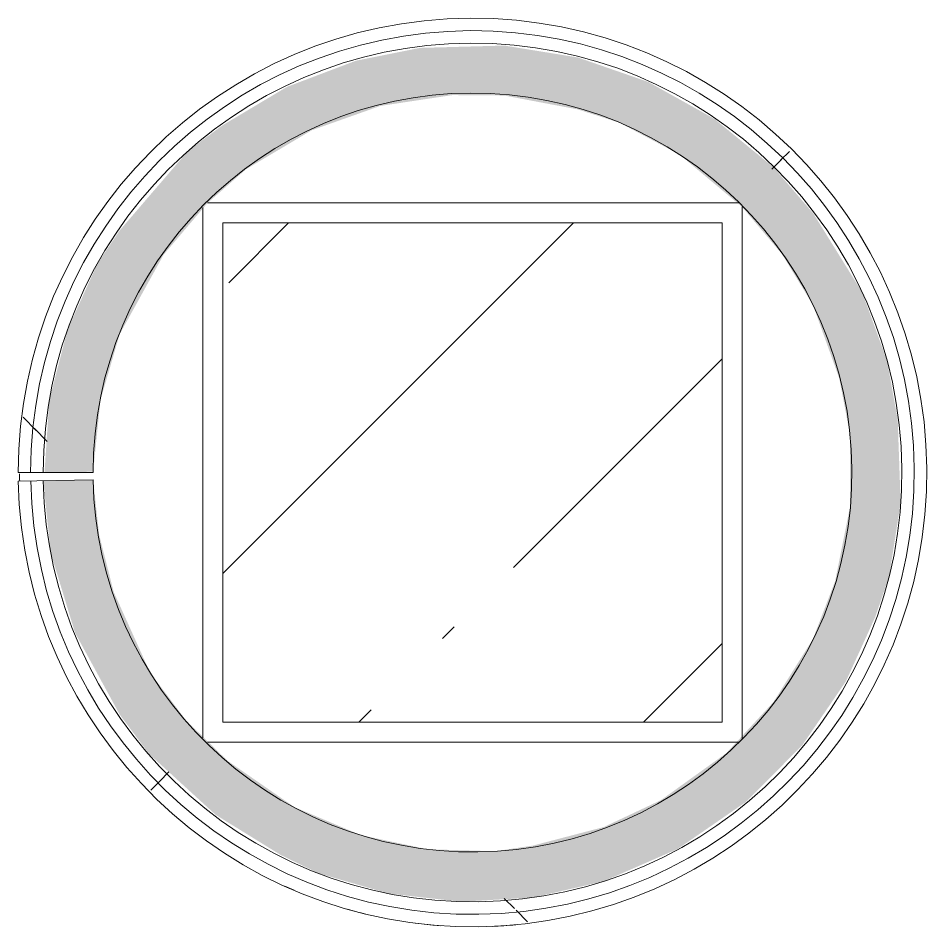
# Model space of a CAD drawing. Header units: millimetres. Extents: x 3991 to 282775, y -8553 to 29560.
# Drawn here: x 196820 to 197730, y 22545 to 23455 of the extents above; entities that cross this region are included whole.
import ezdxf

# ---------------------------------------------------------------- set-up
doc = ezdxf.new("R2010")
doc.units = ezdxf.units.MM
doc.layers.add('A-FLOR-1', color=7, linetype='Continuous', lineweight=5, true_color=0xaaaaaa)
doc.layers.add('I-WALL-1', color=7, linetype='Continuous', lineweight=5, true_color=0xe7e7e7)
for name, color, linetype, lineweight in [('A-WALL', 7, 'Continuous', 9), ('I-WALL-3', 7, 'Continuous', 5), ('S-COLS', 7, 'Continuous', 5)]:
    doc.layers.add(name, color=color, linetype=linetype, lineweight=lineweight)
pattern_1 = [(45, (148815.1, 0), (-530.33, 530.33), []), (135, (148815.1, 0), (-530.33, -530.33), [])]

# ---------------------------------------------------------------- blocks, each defined once
blk = doc.blocks.new('BSC_Колонна _Прямоугольная - 500х500-V176-Общий план 1 этажа с размещением фрагментов 1_1-1_9')
at = {"layer": 'S-COLS'}
h = blk.add_hatch(dxfattribs=at)
h.set_pattern_fill('FP_129', color=256, style=0, pattern_type=2)
h.set_pattern_definition([(45, (-48460, -23000), (-285.123, 285.123), []), (45, (-48174.88, -23000), (-285.123, 285.123), [504.031, -100.806, 16.764, -84.042])])
h.paths.add_polyline_path([(250, -250), (250, 250), (-250, 250), (-250, -250), (242.02, -250)])
for p, q in [((250, 250), (-250, 250)), ((-250, 250), (-250, -250)), ((250, -250), (250, 250)), ((-250, -250), (250, -250))]:
    blk.add_line(p, q, dxfattribs=at)

msp = doc.modelspace()

# ---------------------------------------------------------------- hatches: boundary and pattern name
at = {"layer": 'I-WALL-1'}
msp.add_hatch(color=256, dxfattribs=at).paths.add_polyline_path([(197263.04, 22570.17), (197335.63, 22574.28), (197406.5, 22590.57), (197480.67, 22623.04), (197549.41, 22670.43), (197605.39, 22726.91), (197649.1, 22790.92), (197678.33, 22855), (197692.31, 22895.94), (197703.86, 22969.65), (197700.92, 23052.93), (197690.25, 23111.99), (197665.44, 23180.34), (197616.1, 23259.85), (197576.53, 23305.71), (197517.11, 23354.31), (197451.18, 23391.12), (197380.52, 23415.67), (197307.03, 23427.56), (197222.44, 23425.23), (197158.18, 23412.34), (197089.36, 23386.23), (197024.25, 23347.41), (196990.17, 23322.06), (196921.78, 23242.41), (196899.37, 23209.13), (196869.5, 23142.83), (196851.24, 23072.45), (196846.48, 23000), (196895.16, 23000.77), (196902.51, 23072.58), (196921.78, 23138.56), (196965.87, 23218.3), (197009.82, 23270), (197048.5, 23303.86), (197114, 23342.7), (197182.76, 23367.11), (197254.85, 23377.94), (197307.03, 23377.52), (197380.52, 23363.63), (197422.34, 23350.31), (197482.35, 23318.5), (197545.09, 23265.97), (197585.05, 23218.71), (197616.1, 23167.67), (197642.42, 23094.21), (197653.23, 23037.57), (197653.23, 22965.87), (197638.3, 22891.36), (197616.1, 22833.48), (197576.53, 22770.19), (197529.46, 22719.09), (197463.65, 22671.79), (197406.5, 22644.92), (197335.63, 22626.37), (197297.51, 22620.66), (197229.62, 22622.73), (197163.19, 22636.85), (197096.63, 22664.93), (197029.94, 22711.19), (196988.38, 22751.57), (196952.32, 22799.44), (196915.81, 22880.26), (196901.16, 22937.69), (196895.16, 22992.76), (196845.17, 22991.8), (196852.69, 22919.48), (196877.03, 22839.48), (196921.78, 22757.58), (196951.19, 22718.15), (197017.97, 22657.12), (197083.02, 22616.96), (197120.94, 22598.58), (197190.79, 22578.34), (197229.62, 22573.95)])
at = {"layer": 'I-WALL-3'}
h = msp.add_hatch(dxfattribs=at)
h.set_pattern_fill('FP_192', color=256, style=0, pattern_type=2)
h.set_pattern_definition(pattern_1)
h.paths.add_polyline_path([(197244.11, 22546.06), (197337.39, 22550.45), (197413.74, 22568), (197488.38, 22599.75), (197549.3, 22638.68), (197602.66, 22686.11), (197653.44, 22749.95), (197680.31, 22794.2), (197708.19, 22861.86), (197724.94, 22934.07), (197728.53, 23021.05), (197714.51, 23111.99), (197690.25, 23182.42), (197657.7, 23243.53), (197615.59, 23299.76), (197554.04, 23357.52), (197495.54, 23396.34), (197437.35, 23423.83), (197380.7, 23442.28), (197307.28, 23453.61), (197217.08, 23450.12), (197151.55, 23437.12), (197084.08, 23412.34), (197006.3, 23365.46), (196955.16, 23322.06), (196899.37, 23254.01), (196869.5, 23204.29), (196838.91, 23124.81), (196826.1, 23072.74), (196821.65, 23000), (196832.59, 23000), (196846.48, 23103.71), (196869.5, 23173.16), (196899.37, 23231.43), (196939.98, 23287.49), (196990.17, 23337.58), (197048.5, 23379.43), (197140.76, 23419.97), (197182.76, 23432.54), (197254.85, 23441.99), (197357.63, 23433.2), (197432.57, 23411.86), (197495.26, 23382.14), (197558.96, 23337.44), (197613.91, 23282.16), (197655.97, 23222.17), (197688, 23154.69), (197708.14, 23083.01), (197715.64, 23040.44), (197711.19, 22934.84), (197693.42, 22860.67), (197668.81, 22801.07), (197634.05, 22743.15), (197587.26, 22687.79), (197528.71, 22638.72), (197463.28, 22600.76), (197391.24, 22574.28), (197312.42, 22560.49), (197229.62, 22561.42), (197163.19, 22573.37), (197092.39, 22598.58), (197029.8, 22633.36), (196970.05, 22681.43), (196918.6, 22740.42), (196889.64, 22783.75), (196852.69, 22873.29), (196839.77, 22923.33), (196827.62, 22991.47), (196820.17, 22991.33), (196827.81, 22916.61), (196860.59, 22816.01), (196896.77, 22749.95), (196945.17, 22688.9), (196996.36, 22642.24), (197055.51, 22603.09), (197116.46, 22574.77), (197188.33, 22554.52), (197243.46, 22546.15)])
h = msp.add_hatch(dxfattribs=at)
h.set_pattern_fill('FP_192', color=256, style=0, pattern_type=2)
h.set_pattern_definition(pattern_1)
h.paths.add_polyline_path([(197262.69, 22557.67), (197364.68, 22568.18), (197438.85, 22590.57), (197503.95, 22623.04), (197568.01, 22670.43), (197604.89, 22706.17), (197648.23, 22763.26), (197681.97, 22827.13), (197707.71, 22913.22), (197716.34, 22966.79), (197715.63, 23041.61), (197692.31, 23142.83), (197665.44, 23205.52), (197627.85, 23265.16), (197576.53, 23322.2), (197507.75, 23374.56), (197451.18, 23404.51), (197380.52, 23428.39), (197307.03, 23440.03), (197232.67, 23439.15), (197156.28, 23424.79), (197085.84, 23398.41), (197024.25, 23362.93), (196965.87, 23314.64), (196915.81, 23255.86), (196875.41, 23186.27), (196851.24, 23122.03), (196838.75, 23072.67), (196832.59, 23000), (196845.09, 23000), (196857.71, 23097.41), (196877.03, 23159.53), (196918.6, 23237.69), (196947.45, 23277.28), (197002.75, 23331.42), (197070.09, 23376.43), (197128.67, 23403.18), (197182.76, 23419.97), (197254.85, 23429.52), (197357.63, 23420.47), (197422.34, 23402.51), (197482.35, 23375.4), (197545.09, 23332.99), (197602.66, 23276.24), (197641.64, 23222.17), (197674.75, 23154.69), (197692.31, 23100.6), (197703.21, 23037.57), (197700.92, 22949.42), (197690.25, 22889.91), (197668.81, 22827.13), (197623.55, 22749.95), (197588.22, 22705.43), (197529.46, 22653.94), (197463.65, 22614.41), (197392.62, 22587.38), (197318.33, 22573.3), (197229.62, 22573.95), (197161.23, 22586.91), (197096.63, 22610.36), (197029.67, 22648.76), (196988.25, 22680.75), (196927.13, 22749.95), (196892.62, 22806.56), (196872.1, 22850.19), (196851.24, 22933.49), (196840.41, 22991.71), (196832.67, 22991.57), (196846.48, 22895.47), (196872.3, 22820.36), (196911.91, 22749.95), (196945.17, 22706.52), (196996.36, 22657.26), (197075.09, 22606.96), (197146.02, 22578.34), (197190.79, 22565.81), (197261.93, 22557.76)])

# ---------------------------------------------------------------- linework, layer by layer
at = {"layer": 'A-FLOR-1'}
for p, q in [((197541.52, 23270), (197009.82, 23270)), ((197005.09, 23265.45), (197005.09, 22734.18)), ((197545.09, 22733.34), (197545.09, 23265.97)), ((197009.6, 22730), (197542.24, 22730))]:
    msp.add_line(p, q, dxfattribs=at)
for start, end in [(180, 180.91321), (245.51396, 246.83006), (253.98466, 256.37721), (262.7207, 265.92436), (272.48204, 275.47151)]:
    msp.add_arc((197275.09, 22998.56), 453.56, start, end, dxfattribs=at)
at = {"layer": 'A-WALL'}
for radius in [442.5, 430]:
    msp.add_arc((197275.09, 23000), radius, 181.09218, 180, dxfattribs=at)
at = {"layer": 'I-WALL-3'}
for p, q in [((196820.09, 23000), (196895.09, 23000)), ((196895.16, 22992.76), (196820.17, 22991.33))]:
    msp.add_line(p, q, dxfattribs=at)
for radius in [455, 380]:
    msp.add_arc((197275.09, 23000), radius, 181.09218, 180, dxfattribs=at)

# ---------------------------------------------------------------- block references
at = {"layer": 'S-COLS'}
msp.add_blockref('BSC_Колонна _Прямоугольная - 500х500-V176-Общий план 1 этажа с размещением фрагментов 1_1-1_9', (197275.09, 23000), dxfattribs=at)

doc.saveas('drawing.dxf')
